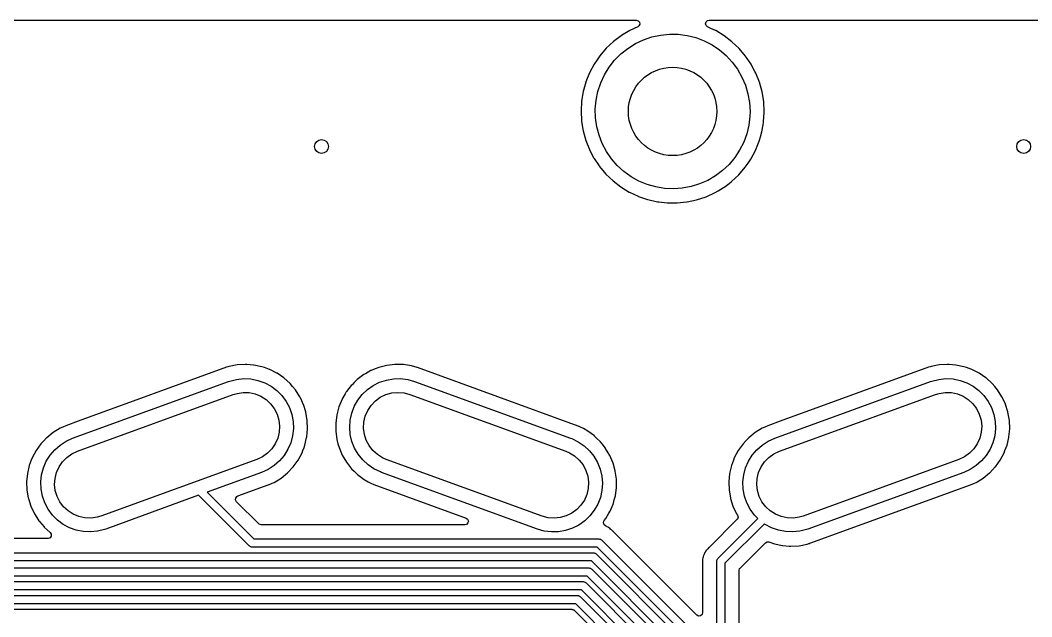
# Model space of a CAD drawing. Extents: x 14 to 417, y -165 to -100.
# Drawn here: x 166.9 to 203.49, y -121.16 to -99.57 of the extents above; entities that cross this region are included whole.
import ezdxf

# ---------------------------------------------------------------- set-up
doc = ezdxf.new("R2010")
doc.units = 0
doc.layers.add('BLACK', color=7, linetype='CONTINUOUS')

msp = doc.modelspace()

# ---------------------------------------------------------------- linework, layer by layer
at = {"layer": 'BLACK', "linetype": 'CONTINUOUS'}
for p, q in [((141.016, -99.5685), (189.185, -99.5685)), ((189.238, -99.809), (188.955, -99.9391)), ((189.185, -99.5685), (189.253, -99.5885)), ((189.28, -99.777), (189.238, -99.809)), ((189.253, -99.5885), (189.3, -99.6422)), ((189.31, -99.7124), (189.28, -99.777)), ((189.3, -99.6422), (189.31, -99.7124)), ((191.69, -99.6937), (191.711, -99.6257)), ((191.71, -99.762), (191.69, -99.6937)), ((191.763, -99.8088), (191.71, -99.762)), ((191.711, -99.6257), (191.765, -99.5796)), ((191.886, -99.866), (191.763, -99.8088)), ((191.765, -99.5796), (191.816, -99.5685)), ((191.816, -99.5685), (239.985, -99.5685)), ((192.056, -99.9445), (191.886, -99.866)), ((188.639, -100.13), (188.361, -100.339)), ((188.644, -100.125), (188.639, -100.13)), ((188.647, -100.123), (188.644, -100.125)), ((188.644, -100.125), (188.644, -100.125)), ((188.955, -99.9391), (188.647, -100.123)), ((189.442, -100.278), (189.747, -100.173)), ((189.747, -100.173), (190.062, -100.104)), ((190.062, -100.104), (190.383, -100.072)), ((190.383, -100.072), (190.705, -100.078)), ((190.705, -100.078), (191.025, -100.12)), ((191.025, -100.12), (191.337, -100.198)), ((191.337, -100.198), (191.639, -100.312)), ((192.058, -99.9462), (192.056, -99.9445)), ((192.359, -100.128), (192.058, -99.9462)), ((192.058, -99.9462), (192.058, -99.9462)), ((192.362, -100.13), (192.359, -100.128)), ((192.359, -100.128), (192.359, -100.128)), ((192.647, -100.347), (192.362, -100.13)), ((188.101, -100.585), (187.868, -100.858)), ((188.361, -100.339), (188.101, -100.585)), ((188.626, -100.789), (188.878, -100.588)), ((188.878, -100.588), (189.151, -100.416)), ((189.151, -100.416), (189.442, -100.278)), ((191.639, -100.312), (191.925, -100.46)), ((191.925, -100.46), (192.193, -100.64)), ((192.907, -100.593), (192.647, -100.347)), ((193.139, -100.867), (192.907, -100.593)), ((187.773, -100.997), (187.666, -101.154)), ((187.866, -100.86), (187.773, -100.997)), ((187.868, -100.858), (187.866, -100.86)), ((187.866, -100.86), (187.866, -100.86)), ((188.4, -101.018), (188.626, -100.789)), ((192.193, -100.64), (192.438, -100.849)), ((192.438, -100.849), (192.657, -101.085)), ((193.34, -101.163), (193.139, -100.867)), ((187.666, -101.154), (187.497, -101.47)), ((188.032, -101.547), (188.201, -101.272)), ((188.201, -101.272), (188.4, -101.018)), ((192.657, -101.085), (192.848, -101.345)), ((192.848, -101.345), (193.008, -101.625)), ((193.342, -101.167), (193.34, -101.163)), ((193.478, -101.423), (193.342, -101.167)), ((193.342, -101.167), (193.342, -101.167)), ((187.497, -101.47), (187.363, -101.802)), ((187.897, -101.839), (188.032, -101.547)), ((193.008, -101.625), (193.134, -101.922)), ((193.508, -101.48), (193.478, -101.423)), ((193.509, -101.483), (193.508, -101.48)), ((193.637, -101.805), (193.509, -101.483)), ((187.36, -101.813), (187.266, -102.147)), ((187.362, -101.805), (187.36, -101.813)), ((187.363, -101.802), (187.362, -101.805)), ((187.362, -101.805), (187.362, -101.805)), ((187.795, -102.145), (187.897, -101.839)), ((193.134, -101.922), (193.226, -102.231)), ((193.64, -101.813), (193.637, -101.805)), ((193.736, -102.159), (193.64, -101.813)), ((187.266, -102.147), (187.207, -102.501)), ((187.701, -102.782), (187.73, -102.461)), ((187.73, -102.461), (187.795, -102.145)), ((193.226, -102.231), (193.281, -102.548)), ((193.794, -102.512), (193.736, -102.159)), ((187.207, -102.501), (187.187, -102.858)), ((187.71, -103.104), (187.701, -102.782)), ((193.281, -102.548), (193.3, -102.87)), ((193.813, -102.87), (193.794, -102.512)), ((187.187, -102.858), (187.205, -103.216)), ((187.755, -103.423), (187.71, -103.104)), ((193.294, -103.046), (193.256, -103.366)), ((193.3, -102.87), (193.294, -103.046)), ((193.792, -103.247), (193.813, -102.895)), ((193.813, -102.893), (193.813, -102.87)), ((193.813, -102.895), (193.813, -102.893)), ((187.205, -103.216), (187.205, -103.22)), ((187.205, -103.22), (187.205, -103.22)), ((187.205, -103.22), (187.242, -103.45)), ((187.242, -103.45), (187.261, -103.57)), ((187.837, -103.735), (187.755, -103.423)), ((193.256, -103.366), (193.18, -103.679)), ((193.731, -103.604), (193.773, -103.357)), ((193.773, -103.357), (193.791, -103.254)), ((193.791, -103.251), (193.792, -103.247)), ((193.791, -103.254), (193.791, -103.251)), ((193.791, -103.254), (193.791, -103.254)), ((187.261, -103.57), (187.356, -103.916)), ((187.356, -103.916), (187.487, -104.249)), ((187.954, -104.036), (187.837, -103.735)), ((193.18, -103.679), (193.07, -103.982)), ((193.633, -103.949), (193.643, -103.913)), ((193.643, -103.913), (193.679, -103.787)), ((193.679, -103.787), (193.731, -103.604)), ((187.487, -104.249), (187.518, -104.308)), ((188.105, -104.32), (187.954, -104.036)), ((192.925, -104.27), (192.748, -104.539)), ((193.07, -103.982), (192.925, -104.27)), ((193.33, -104.593), (193.496, -104.284)), ((193.496, -104.284), (193.498, -104.281)), ((193.498, -104.281), (193.587, -104.062)), ((193.587, -104.062), (193.632, -103.952)), ((193.632, -103.952), (193.633, -103.949)), ((193.632, -103.952), (193.632, -103.952)), ((187.518, -104.308), (187.64, -104.539)), ((187.64, -104.539), (187.654, -104.567)), ((187.654, -104.567), (187.656, -104.569)), ((187.656, -104.569), (187.656, -104.569)), ((187.656, -104.569), (187.84, -104.843)), ((188.288, -104.586), (188.105, -104.32)), ((188.499, -104.829), (188.288, -104.586)), ((192.748, -104.539), (192.541, -104.787)), ((193.232, -104.737), (193.326, -104.599)), ((193.326, -104.599), (193.328, -104.596)), ((193.326, -104.599), (193.326, -104.599)), ((193.328, -104.596), (193.33, -104.593)), ((193.33, -104.593), (193.33, -104.593)), ((187.84, -104.843), (187.854, -104.864)), ((187.854, -104.864), (188.085, -105.138)), ((188.738, -105.046), (188.499, -104.829)), ((192.307, -105.009), (192.049, -105.202)), ((192.541, -104.787), (192.307, -105.009)), ((192.891, -105.163), (193.125, -104.892)), ((193.125, -104.892), (193.232, -104.737)), ((188.085, -105.138), (188.344, -105.386)), ((188.344, -105.386), (188.628, -105.604)), ((189, -105.234), (188.738, -105.046)), ((189.281, -105.391), (189, -105.234)), ((191.771, -105.365), (191.476, -105.494)), ((192.049, -105.202), (191.771, -105.365)), ((192.63, -105.408), (192.891, -105.163)), ((188.628, -105.604), (188.66, -105.623)), ((188.66, -105.623), (188.931, -105.788)), ((189.579, -105.514), (189.281, -105.391)), ((189.889, -105.603), (189.579, -105.514)), ((190.207, -105.655), (189.889, -105.603)), ((190.529, -105.67), (190.207, -105.655)), ((190.851, -105.648), (190.529, -105.67)), ((191.168, -105.589), (190.851, -105.648)), ((191.476, -105.494), (191.168, -105.589)), ((192.035, -105.806), (192.149, -105.739)), ((192.149, -105.739), (192.34, -105.625)), ((192.34, -105.625), (192.343, -105.623)), ((192.34, -105.625), (192.34, -105.625)), ((192.343, -105.623), (192.399, -105.581)), ((192.399, -105.581), (192.542, -105.474)), ((192.542, -105.474), (192.63, -105.408)), ((188.931, -105.788), (188.931, -105.788)), ((188.931, -105.788), (188.934, -105.79)), ((188.934, -105.79), (188.937, -105.792)), ((188.937, -105.792), (188.937, -105.792)), ((188.937, -105.792), (189.256, -105.941)), ((189.256, -105.941), (189.256, -105.941)), ((189.256, -105.941), (189.259, -105.942)), ((189.259, -105.942), (189.262, -105.943)), ((189.262, -105.943), (189.262, -105.943)), ((189.262, -105.943), (189.595, -106.057)), ((189.595, -106.057), (189.595, -106.057)), ((189.595, -106.057), (189.598, -106.058)), ((189.598, -106.058), (189.947, -106.137)), ((191.022, -106.142), (191.194, -106.105)), ((191.194, -106.105), (191.369, -106.067)), ((191.369, -106.067), (191.709, -105.955)), ((191.709, -105.955), (192.035, -105.806)), ((189.947, -106.137), (190, -106.143)), ((190, -106.143), (190.3, -106.177)), ((190.3, -106.177), (190.3, -106.177)), ((190.3, -106.177), (190.303, -106.178)), ((190.303, -106.178), (190.307, -106.178)), ((190.307, -106.178), (190.307, -106.178)), ((190.307, -106.178), (190.501, -106.179)), ((190.501, -106.179), (190.662, -106.179)), ((190.662, -106.179), (190.665, -106.179)), ((190.665, -106.179), (191.015, -106.143)), ((190.665, -106.179), (190.665, -106.179)), ((191.015, -106.143), (191.015, -106.143)), ((191.015, -106.143), (191.018, -106.143)), ((191.018, -106.143), (191.022, -106.142)), ((191.022, -106.142), (191.022, -106.142)), ((174.362, -112.13), (168.991, -114.085)), ((174.363, -112.13), (174.362, -112.13)), ((174.362, -112.13), (174.362, -112.13)), ((174.411, -112.115), (174.363, -112.13)), ((174.45, -112.103), (174.411, -112.115)), ((174.453, -112.101), (174.45, -112.103)), ((174.45, -112.103), (174.45, -112.103)), ((174.747, -112.044), (174.453, -112.101)), ((175.047, -112.026), (174.747, -112.044)), ((175.101, -112.03), (175.047, -112.026)), ((175.342, -112.048), (175.101, -112.03)), ((175.346, -112.048), (175.342, -112.048)), ((175.342, -112.048), (175.342, -112.048)), ((175.35, -112.049), (175.346, -112.048)), ((175.636, -112.109), (175.35, -112.049)), ((175.35, -112.049), (175.35, -112.049)), ((175.64, -112.11), (175.636, -112.109)), ((175.636, -112.109), (175.636, -112.109)), ((175.735, -112.143), (175.64, -112.11)), ((175.918, -112.208), (175.735, -112.143)), ((175.923, -112.209), (175.918, -112.208)), ((175.927, -112.211), (175.923, -112.209)), ((176.186, -112.344), (175.927, -112.211)), ((175.927, -112.211), (175.927, -112.211)), ((179.587, -112.251), (179.386, -112.364)), ((179.591, -112.249), (179.587, -112.251)), ((179.587, -112.251), (179.587, -112.251)), ((179.595, -112.247), (179.591, -112.249)), ((179.739, -112.189), (179.595, -112.247)), ((179.595, -112.247), (179.595, -112.247)), ((179.869, -112.137), (179.739, -112.189)), ((179.873, -112.136), (179.869, -112.137)), ((179.874, -112.136), (179.873, -112.136)), ((180.156, -112.065), (179.874, -112.136)), ((180.16, -112.064), (180.156, -112.065)), ((180.156, -112.065), (180.156, -112.065)), ((180.164, -112.063), (180.16, -112.064)), ((180.454, -112.03), (180.164, -112.063)), ((180.458, -112.029), (180.454, -112.03)), ((180.454, -112.03), (180.454, -112.03)), ((180.463, -112.029), (180.458, -112.029)), ((180.754, -112.034), (180.463, -112.029)), ((180.758, -112.034), (180.754, -112.034)), ((181.055, -112.079), (180.758, -112.034)), ((181.059, -112.08), (181.055, -112.079)), ((181.256, -112.138), (181.059, -112.08)), ((181.059, -112.08), (181.059, -112.08)), ((181.27, -112.142), (181.256, -112.138)), ((181.272, -112.142), (181.27, -112.142)), ((187.083, -114.257), (181.272, -112.142)), ((181.272, -112.142), (181.272, -112.142)), ((199.762, -112.13), (194.391, -114.085)), ((199.763, -112.13), (199.762, -112.13)), ((199.762, -112.13), (199.762, -112.13)), ((199.811, -112.115), (199.763, -112.13)), ((199.85, -112.103), (199.811, -112.115)), ((199.853, -112.101), (199.85, -112.103)), ((199.85, -112.103), (199.85, -112.103)), ((200.147, -112.044), (199.853, -112.101)), ((200.447, -112.026), (200.147, -112.044)), ((200.501, -112.03), (200.447, -112.026)), ((200.742, -112.048), (200.501, -112.03)), ((200.746, -112.048), (200.742, -112.048)), ((200.742, -112.048), (200.742, -112.048)), ((200.75, -112.049), (200.746, -112.048)), ((201.036, -112.109), (200.75, -112.049)), ((200.75, -112.049), (200.75, -112.049)), ((201.04, -112.11), (201.036, -112.109)), ((201.036, -112.109), (201.036, -112.109)), ((201.135, -112.143), (201.04, -112.11)), ((201.319, -112.208), (201.135, -112.143)), ((201.323, -112.209), (201.319, -112.208)), ((201.327, -112.211), (201.323, -112.209)), ((201.586, -112.344), (201.327, -112.211)), ((201.327, -112.211), (201.327, -112.211)), ((168.794, -114.698), (174.433, -112.645)), ((174.433, -112.645), (174.476, -112.63)), ((174.476, -112.63), (174.727, -112.567)), ((174.727, -112.567), (174.985, -112.541)), ((174.985, -112.541), (175.244, -112.553)), ((175.244, -112.553), (175.499, -112.604)), ((175.499, -112.604), (175.743, -112.691)), ((175.743, -112.691), (175.971, -112.814)), ((176.19, -112.346), (176.186, -112.344)), ((176.194, -112.348), (176.19, -112.346)), ((176.434, -112.514), (176.194, -112.348)), ((176.194, -112.348), (176.194, -112.348)), ((176.437, -112.516), (176.434, -112.514)), ((176.434, -112.514), (176.434, -112.514)), ((176.659, -112.718), (176.437, -112.516)), ((178.985, -112.68), (178.901, -112.762)), ((179.09, -112.576), (178.985, -112.68)), ((179.329, -112.396), (179.09, -112.576)), ((179.386, -112.364), (179.329, -112.396)), ((179.668, -112.79), (179.899, -112.673)), ((179.899, -112.673), (180.146, -112.592)), ((180.146, -112.592), (180.401, -112.548)), ((180.401, -112.548), (180.661, -112.542)), ((180.661, -112.542), (180.918, -112.575)), ((180.918, -112.575), (181.167, -112.645)), ((181.167, -112.645), (186.806, -114.698)), ((194.194, -114.698), (199.833, -112.645)), ((199.833, -112.645), (199.876, -112.63)), ((199.876, -112.63), (200.127, -112.567)), ((200.127, -112.567), (200.385, -112.541)), ((200.385, -112.541), (200.644, -112.553)), ((200.644, -112.553), (200.899, -112.604)), ((200.899, -112.604), (201.143, -112.691)), ((201.143, -112.691), (201.371, -112.814)), ((201.59, -112.346), (201.586, -112.344)), ((201.594, -112.348), (201.59, -112.346)), ((201.834, -112.514), (201.594, -112.348)), ((201.594, -112.348), (201.594, -112.348)), ((201.837, -112.516), (201.834, -112.514)), ((201.834, -112.514), (201.834, -112.514)), ((202.059, -112.718), (201.837, -112.516)), ((174.604, -113.115), (174.741, -113.074)), ((174.741, -113.074), (174.961, -113.042)), ((174.961, -113.042), (175.183, -113.049)), ((175.183, -113.049), (175.401, -113.096)), ((175.971, -112.814), (176.179, -112.969)), ((176.179, -112.969), (176.362, -113.153)), ((176.662, -112.721), (176.659, -112.718)), ((176.752, -112.827), (176.662, -112.721)), ((176.662, -112.721), (176.662, -112.721)), ((176.853, -112.947), (176.752, -112.827)), ((176.855, -112.95), (176.853, -112.947)), ((177.012, -113.196), (176.855, -112.95)), ((178.692, -113.024), (178.655, -113.088)), ((178.705, -113.008), (178.692, -113.024)), ((178.874, -112.79), (178.705, -113.008)), ((178.876, -112.787), (178.874, -112.79)), ((178.874, -112.79), (178.874, -112.79)), ((178.901, -112.762), (178.876, -112.787)), ((179.268, -113.119), (179.456, -112.94)), ((179.456, -112.94), (179.668, -112.79)), ((180.125, -113.121), (180.339, -113.061)), ((180.339, -113.061), (180.56, -113.04)), ((180.56, -113.04), (180.782, -113.058)), ((180.782, -113.058), (180.996, -113.115)), ((200.004, -113.115), (200.141, -113.074)), ((200.141, -113.074), (200.361, -113.042)), ((200.361, -113.042), (200.583, -113.049)), ((200.583, -113.049), (200.801, -113.096)), ((201.371, -112.814), (201.579, -112.969)), ((201.579, -112.969), (201.762, -113.153)), ((202.062, -112.721), (202.059, -112.718)), ((202.152, -112.827), (202.062, -112.721)), ((202.062, -112.721), (202.062, -112.721)), ((202.253, -112.947), (202.152, -112.827)), ((202.255, -112.95), (202.253, -112.947)), ((202.412, -113.196), (202.255, -112.95)), ((168.965, -115.167), (174.604, -113.115)), ((175.401, -113.096), (175.606, -113.18)), ((175.606, -113.18), (175.794, -113.3)), ((175.794, -113.3), (175.957, -113.45)), ((176.362, -113.153), (176.515, -113.363)), ((176.515, -113.363), (176.636, -113.592)), ((177.015, -113.199), (177.012, -113.196)), ((177.012, -113.196), (177.012, -113.196)), ((177.056, -113.287), (177.015, -113.199)), ((177.14, -113.468), (177.056, -113.287)), ((178.541, -113.283), (178.426, -113.56)), ((178.547, -113.274), (178.541, -113.283)), ((178.655, -113.088), (178.547, -113.274)), ((178.983, -113.55), (179.11, -113.324)), ((179.11, -113.324), (179.268, -113.119)), ((179.592, -113.51), (179.746, -113.349)), ((179.746, -113.349), (179.925, -113.218)), ((179.925, -113.218), (180.125, -113.121)), ((180.996, -113.115), (186.635, -115.167)), ((194.365, -115.167), (200.004, -113.115)), ((200.801, -113.096), (201.006, -113.18)), ((201.006, -113.18), (201.194, -113.3)), ((201.194, -113.3), (201.357, -113.45)), ((201.762, -113.153), (201.915, -113.363)), ((201.915, -113.363), (202.036, -113.592)), ((202.415, -113.199), (202.412, -113.196)), ((202.412, -113.196), (202.412, -113.196)), ((202.456, -113.287), (202.415, -113.199)), ((202.54, -113.468), (202.456, -113.287)), ((175.957, -113.45), (176.091, -113.628)), ((176.091, -113.628), (176.192, -113.826)), ((176.636, -113.592), (176.721, -113.837)), ((177.141, -113.471), (177.14, -113.468)), ((177.14, -113.468), (177.14, -113.468)), ((177.143, -113.475), (177.141, -113.471)), ((177.228, -113.747), (177.143, -113.475)), ((177.143, -113.475), (177.143, -113.475)), ((177.231, -113.758), (177.228, -113.747)), ((177.282, -114.053), (177.231, -113.758)), ((178.413, -113.609), (178.348, -113.85)), ((178.425, -113.565), (178.413, -113.609)), ((178.426, -113.56), (178.425, -113.565)), ((178.425, -113.565), (178.425, -113.565)), ((178.836, -114.046), (178.891, -113.793)), ((178.891, -113.793), (178.983, -113.55)), ((179.381, -113.9), (179.469, -113.695)), ((179.469, -113.695), (179.592, -113.51)), ((201.357, -113.45), (201.491, -113.628)), ((201.491, -113.628), (201.592, -113.826)), ((202.036, -113.592), (202.121, -113.837)), ((202.541, -113.471), (202.54, -113.468)), ((202.54, -113.468), (202.54, -113.468)), ((202.543, -113.475), (202.541, -113.471)), ((202.628, -113.747), (202.543, -113.475)), ((202.543, -113.475), (202.543, -113.475)), ((202.631, -113.758), (202.628, -113.747)), ((202.682, -114.053), (202.631, -113.758)), ((168.991, -114.085), (168.549, -114.246)), ((176.192, -113.826), (176.256, -114.039)), ((176.256, -114.039), (176.281, -114.259)), ((176.721, -113.837), (176.77, -114.092)), ((176.77, -114.092), (176.78, -114.351)), ((177.294, -114.353), (177.282, -114.053)), ((178.348, -113.85), (178.31, -114.148)), ((178.31, -114.148), (178.31, -114.246)), ((178.819, -114.305), (178.836, -114.046)), ((179.32, -114.338), (179.331, -114.116)), ((179.331, -114.116), (179.381, -113.9)), ((194.391, -114.085), (193.949, -114.246)), ((201.592, -113.826), (201.656, -114.039)), ((201.656, -114.039), (201.681, -114.259)), ((202.121, -113.837), (202.17, -114.092)), ((202.17, -114.092), (202.18, -114.351)), ((202.694, -114.353), (202.682, -114.053)), ((168.088, -114.492), (167.855, -114.681)), ((168.344, -114.336), (168.088, -114.492)), ((168.436, -114.296), (168.344, -114.336)), ((168.547, -114.247), (168.436, -114.296)), ((168.549, -114.246), (168.547, -114.247)), ((168.547, -114.247), (168.547, -114.247)), ((176.266, -114.481), (176.213, -114.697)), ((176.281, -114.259), (176.266, -114.481)), ((176.78, -114.351), (176.752, -114.609)), ((177.266, -114.652), (177.294, -114.353)), ((178.31, -114.246), (178.311, -114.439)), ((178.311, -114.439), (178.311, -114.448)), ((178.311, -114.448), (178.352, -114.745)), ((178.84, -114.564), (178.819, -114.305)), ((179.348, -114.558), (179.32, -114.338)), ((187.084, -114.258), (187.083, -114.257)), ((187.083, -114.257), (187.083, -114.257)), ((187.085, -114.258), (187.084, -114.258)), ((187.115, -114.271), (187.085, -114.258)), ((187.085, -114.258), (187.085, -114.258)), ((187.171, -114.294), (187.115, -114.271)), ((187.27, -114.349), (187.171, -114.294)), ((187.43, -114.437), (187.27, -114.349)), ((187.433, -114.439), (187.43, -114.437)), ((187.43, -114.437), (187.43, -114.437)), ((187.437, -114.442), (187.433, -114.439)), ((187.671, -114.616), (187.437, -114.442)), ((187.437, -114.442), (187.437, -114.442)), ((193.488, -114.492), (193.255, -114.681)), ((193.744, -114.336), (193.488, -114.492)), ((193.836, -114.296), (193.744, -114.336)), ((193.947, -114.247), (193.836, -114.296)), ((193.949, -114.246), (193.947, -114.247)), ((193.947, -114.247), (193.947, -114.247)), ((201.666, -114.481), (201.613, -114.697)), ((201.681, -114.259), (201.666, -114.481)), ((202.18, -114.351), (202.152, -114.609)), ((202.666, -114.652), (202.694, -114.353)), ((167.649, -114.899), (167.473, -115.143)), ((167.748, -114.795), (167.649, -114.899)), ((167.852, -114.684), (167.748, -114.795)), ((167.855, -114.681), (167.852, -114.684)), ((167.852, -114.684), (167.852, -114.684)), ((168.34, -114.944), (168.558, -114.804)), ((168.558, -114.804), (168.794, -114.698)), ((176.122, -114.9), (175.997, -115.083)), ((176.213, -114.697), (176.122, -114.9)), ((176.686, -114.86), (176.583, -115.098)), ((176.752, -114.609), (176.686, -114.86)), ((177.198, -114.944), (177.26, -114.674)), ((177.26, -114.674), (177.265, -114.656)), ((177.265, -114.656), (177.266, -114.652)), ((178.352, -114.745), (178.353, -114.749)), ((178.353, -114.749), (178.353, -114.749)), ((178.353, -114.749), (178.393, -114.896)), ((178.393, -114.896), (178.431, -115.034)), ((178.9, -114.816), (178.84, -114.564)), ((178.996, -115.057), (178.9, -114.816)), ((179.415, -114.77), (179.348, -114.558)), ((179.518, -114.967), (179.415, -114.77)), ((186.806, -114.698), (186.848, -114.714)), ((186.848, -114.714), (187.082, -114.827)), ((187.082, -114.827), (187.296, -114.972)), ((187.674, -114.618), (187.671, -114.616)), ((187.671, -114.616), (187.671, -114.616)), ((187.677, -114.621), (187.674, -114.618)), ((187.736, -114.679), (187.677, -114.621)), ((187.677, -114.621), (187.677, -114.621)), ((187.889, -114.827), (187.736, -114.679)), ((187.892, -114.831), (187.889, -114.827)), ((187.948, -114.903), (187.892, -114.831)), ((187.892, -114.831), (187.892, -114.831)), ((188.075, -115.063), (187.948, -114.903)), ((193.049, -114.899), (192.873, -115.143)), ((193.148, -114.795), (193.049, -114.899)), ((193.252, -114.684), (193.148, -114.795)), ((193.255, -114.681), (193.252, -114.684)), ((193.252, -114.684), (193.252, -114.684)), ((193.74, -114.944), (193.958, -114.804)), ((193.958, -114.804), (194.194, -114.698)), ((201.522, -114.9), (201.397, -115.083)), ((201.613, -114.697), (201.522, -114.9)), ((202.086, -114.86), (201.983, -115.098)), ((202.152, -114.609), (202.086, -114.86)), ((202.598, -114.944), (202.66, -114.674)), ((202.66, -114.674), (202.665, -114.656)), ((202.665, -114.656), (202.666, -114.652)), ((167.473, -115.143), (167.332, -115.407)), ((167.977, -115.313), (168.145, -115.115)), ((168.145, -115.115), (168.34, -114.944)), ((168.583, -115.39), (168.764, -115.262)), ((168.764, -115.262), (168.965, -115.167)), ((175.841, -115.242), (175.66, -115.37)), ((175.997, -115.083), (175.841, -115.242)), ((176.583, -115.098), (176.447, -115.319)), ((176.951, -115.489), (177.092, -115.225)), ((177.092, -115.225), (177.122, -115.146)), ((177.122, -115.146), (177.166, -115.03)), ((177.166, -115.03), (177.198, -114.944)), ((178.431, -115.034), (178.549, -115.311)), ((179.127, -115.281), (178.996, -115.057)), ((179.655, -115.142), (179.518, -114.967)), ((179.82, -115.291), (179.655, -115.142)), ((186.635, -115.167), (186.767, -115.224)), ((186.767, -115.224), (186.956, -115.341)), ((187.296, -114.972), (187.487, -115.149)), ((187.487, -115.149), (187.649, -115.351)), ((188.077, -115.067), (188.075, -115.063)), ((188.173, -115.229), (188.077, -115.067)), ((188.077, -115.067), (188.077, -115.067)), ((188.227, -115.321), (188.173, -115.229)), ((192.873, -115.143), (192.732, -115.407)), ((193.377, -115.313), (193.545, -115.115)), ((193.545, -115.115), (193.74, -114.944)), ((193.983, -115.39), (194.164, -115.262)), ((194.164, -115.262), (194.365, -115.167)), ((201.241, -115.242), (201.06, -115.37)), ((201.397, -115.083), (201.241, -115.242)), ((201.983, -115.098), (201.847, -115.319)), ((202.351, -115.489), (202.492, -115.225)), ((202.492, -115.225), (202.522, -115.146)), ((202.522, -115.146), (202.566, -115.03)), ((202.566, -115.03), (202.598, -114.944)), ((167.299, -115.493), (167.226, -115.688)), ((167.33, -115.411), (167.299, -115.493)), ((167.332, -115.407), (167.33, -115.411)), ((167.33, -115.411), (167.33, -115.411)), ((167.738, -115.772), (167.841, -115.534)), ((167.841, -115.534), (167.977, -115.313)), ((168.302, -115.732), (168.427, -115.549)), ((168.427, -115.549), (168.583, -115.39)), ((175.459, -115.465), (169.82, -117.517)), ((175.66, -115.37), (175.459, -115.465)), ((176.279, -115.517), (176.084, -115.688)), ((176.447, -115.319), (176.279, -115.517)), ((176.775, -115.733), (176.951, -115.489)), ((178.549, -115.311), (178.551, -115.314)), ((178.551, -115.314), (178.551, -115.314)), ((178.551, -115.314), (178.608, -115.411)), ((178.608, -115.411), (178.701, -115.569)), ((178.701, -115.569), (178.772, -115.659)), ((179.289, -115.483), (179.127, -115.281)), ((179.48, -115.66), (179.289, -115.483)), ((180.009, -115.408), (179.82, -115.291)), ((180.141, -115.465), (180.009, -115.408)), ((185.78, -117.517), (180.141, -115.465)), ((186.956, -115.341), (187.121, -115.49)), ((187.121, -115.49), (187.258, -115.665)), ((187.649, -115.351), (187.78, -115.575)), ((187.78, -115.575), (187.876, -115.816)), ((188.345, -115.598), (188.227, -115.321)), ((188.346, -115.602), (188.345, -115.598)), ((188.423, -115.883), (188.346, -115.602)), ((188.346, -115.602), (188.346, -115.602)), ((192.699, -115.493), (192.626, -115.688)), ((192.73, -115.411), (192.699, -115.493)), ((192.732, -115.407), (192.73, -115.411)), ((192.73, -115.411), (192.73, -115.411)), ((193.138, -115.772), (193.241, -115.534)), ((193.241, -115.534), (193.377, -115.313)), ((193.702, -115.732), (193.827, -115.549)), ((193.827, -115.549), (193.983, -115.39)), ((200.859, -115.465), (195.22, -117.517)), ((201.06, -115.37), (200.859, -115.465)), ((201.679, -115.517), (201.484, -115.688)), ((201.847, -115.319), (201.679, -115.517)), ((202.175, -115.733), (202.351, -115.489)), ((167.158, -115.98), (167.13, -116.279)), ((167.226, -115.688), (167.158, -115.98)), ((167.672, -116.023), (167.738, -115.772)), ((168.158, -116.151), (168.211, -115.935)), ((168.211, -115.935), (168.302, -115.732)), ((175.63, -115.934), (173.663, -116.65)), ((175.866, -115.828), (175.63, -115.934)), ((176.084, -115.688), (175.866, -115.828)), ((176.336, -116.14), (176.569, -115.951)), ((176.569, -115.951), (176.572, -115.948)), ((176.572, -115.948), (176.772, -115.736)), ((176.772, -115.736), (176.775, -115.733)), ((176.772, -115.736), (176.772, -115.736)), ((178.772, -115.659), (178.884, -115.801)), ((178.884, -115.801), (178.884, -115.801)), ((178.884, -115.801), (178.887, -115.805)), ((178.887, -115.805), (178.976, -115.891)), ((178.976, -115.891), (179.099, -116.011)), ((179.694, -115.805), (179.48, -115.66)), ((179.928, -115.918), (179.694, -115.805)), ((179.97, -115.934), (179.928, -115.918)), ((185.609, -117.987), (179.97, -115.934)), ((187.258, -115.665), (187.361, -115.862)), ((187.361, -115.862), (187.428, -116.074)), ((187.876, -115.816), (187.936, -116.068)), ((188.424, -115.887), (188.423, -115.883)), ((188.423, -115.883), (188.423, -115.883)), ((188.465, -116.184), (188.424, -115.887)), ((192.558, -115.98), (192.53, -116.279)), ((192.626, -115.688), (192.558, -115.98)), ((193.072, -116.023), (193.138, -115.772)), ((193.558, -116.151), (193.611, -115.935)), ((193.611, -115.935), (193.702, -115.732)), ((201.03, -115.934), (195.391, -117.987)), ((201.266, -115.828), (201.03, -115.934)), ((201.484, -115.688), (201.266, -115.828)), ((201.736, -116.14), (201.969, -115.951)), ((201.969, -115.951), (201.972, -115.948)), ((201.972, -115.948), (202.172, -115.736)), ((202.172, -115.736), (202.175, -115.733)), ((202.172, -115.736), (202.172, -115.736)), ((167.13, -116.279), (167.142, -116.579)), ((167.644, -116.281), (167.672, -116.023)), ((167.654, -116.54), (167.644, -116.281)), ((168.143, -116.373), (168.158, -116.151)), ((175.877, -116.385), (176.017, -116.323)), ((176.017, -116.323), (176.08, -116.296)), ((176.08, -116.296), (176.336, -116.14)), ((179.099, -116.011), (179.099, -116.011)), ((179.099, -116.011), (179.102, -116.014)), ((179.102, -116.014), (179.105, -116.016)), ((179.105, -116.016), (179.105, -116.016)), ((179.105, -116.016), (179.339, -116.19)), ((179.339, -116.19), (179.339, -116.19)), ((179.339, -116.19), (179.343, -116.193)), ((179.343, -116.193), (179.346, -116.195)), ((179.346, -116.195), (179.346, -116.195)), ((179.346, -116.195), (179.486, -116.272)), ((179.486, -116.272), (179.605, -116.338)), ((179.605, -116.338), (179.661, -116.361)), ((179.661, -116.361), (179.691, -116.374)), ((187.428, -116.074), (187.456, -116.294)), ((187.456, -116.294), (187.445, -116.516)), ((187.936, -116.068), (187.957, -116.327)), ((187.957, -116.327), (187.94, -116.586)), ((188.465, -116.188), (188.465, -116.184)), ((188.465, -116.282), (188.465, -116.188)), ((188.465, -116.188), (188.465, -116.188)), ((188.466, -116.484), (188.465, -116.282)), ((192.53, -116.279), (192.542, -116.579)), ((193.044, -116.281), (193.072, -116.023)), ((193.054, -116.54), (193.044, -116.281)), ((193.543, -116.373), (193.558, -116.151)), ((201.277, -116.385), (201.417, -116.323)), ((201.417, -116.323), (201.48, -116.296)), ((201.48, -116.296), (201.736, -116.14)), ((167.142, -116.579), (167.142, -116.583)), ((167.142, -116.583), (167.19, -116.855)), ((167.703, -116.795), (167.654, -116.54)), ((168.168, -116.593), (168.143, -116.373)), ((168.232, -116.806), (168.168, -116.593)), ((173.663, -116.65), (175.353, -118.341)), ((174.772, -116.788), (175.873, -116.387)), ((175.873, -116.387), (175.875, -116.386)), ((175.873, -116.387), (175.873, -116.387)), ((175.875, -116.386), (175.877, -116.385)), ((175.877, -116.385), (175.877, -116.385)), ((179.691, -116.374), (179.691, -116.374)), ((179.691, -116.374), (179.692, -116.374)), ((179.692, -116.374), (179.693, -116.375)), ((179.693, -116.375), (179.693, -116.375)), ((179.693, -116.375), (183.027, -117.588)), ((187.395, -116.732), (187.307, -116.937)), ((187.445, -116.516), (187.395, -116.732)), ((187.94, -116.586), (187.885, -116.839)), ((188.428, -116.782), (188.466, -116.484)), ((192.542, -116.579), (192.542, -116.583)), ((192.542, -116.583), (192.59, -116.855)), ((193.103, -116.795), (193.054, -116.54)), ((193.568, -116.593), (193.543, -116.373)), ((193.632, -116.806), (193.568, -116.593)), ((195.462, -118.502), (201.273, -116.387)), ((201.273, -116.387), (201.275, -116.386)), ((201.273, -116.387), (201.273, -116.387)), ((201.275, -116.386), (201.277, -116.385)), ((201.277, -116.385), (201.277, -116.385)), ((167.19, -116.855), (167.193, -116.874)), ((167.193, -116.874), (167.194, -116.878)), ((167.194, -116.878), (167.194, -116.878)), ((167.194, -116.878), (167.281, -117.157)), ((167.788, -117.04), (167.703, -116.795)), ((167.909, -117.269), (167.788, -117.04)), ((168.333, -117.004), (168.232, -116.806)), ((168.467, -117.182), (168.333, -117.004)), ((173.351, -116.764), (169.991, -117.987)), ((175.185, -118.597), (173.351, -116.764)), ((174.692, -116.933), (174.697, -116.862)), ((174.726, -116.995), (174.692, -116.933)), ((174.697, -116.862), (174.74, -116.805)), ((175.527, -117.796), (174.726, -116.995)), ((174.74, -116.805), (174.772, -116.788)), ((187.307, -116.937), (187.184, -117.122)), ((187.793, -117.082), (187.666, -117.308)), ((187.885, -116.839), (187.793, -117.082)), ((188.236, -117.344), (188.346, -117.082)), ((188.346, -117.082), (188.35, -117.072)), ((188.35, -117.072), (188.355, -117.051)), ((188.355, -117.051), (188.387, -116.933)), ((188.387, -116.933), (188.428, -116.782)), ((192.59, -116.855), (192.593, -116.874)), ((192.593, -116.874), (192.594, -116.878)), ((192.594, -116.878), (192.594, -116.878)), ((192.594, -116.878), (192.681, -117.157)), ((193.188, -117.04), (193.103, -116.795)), ((193.309, -117.269), (193.188, -117.04)), ((193.733, -117.004), (193.632, -116.806)), ((193.867, -117.182), (193.733, -117.004)), ((167.281, -117.157), (167.283, -117.161)), ((167.283, -117.161), (167.284, -117.164)), ((167.284, -117.164), (167.284, -117.164)), ((167.284, -117.164), (167.325, -117.252)), ((167.325, -117.252), (167.409, -117.433)), ((167.409, -117.433), (167.412, -117.436)), ((167.412, -117.436), (167.412, -117.436)), ((167.412, -117.436), (167.499, -117.573)), ((168.062, -117.479), (167.909, -117.269)), ((168.63, -117.332), (168.467, -117.182)), ((168.818, -117.452), (168.63, -117.332)), ((169.023, -117.536), (168.818, -117.452)), ((186.851, -117.414), (186.651, -117.511)), ((187.03, -117.283), (186.851, -117.414)), ((187.184, -117.122), (187.03, -117.283)), ((187.666, -117.308), (187.508, -117.513)), ((188.084, -117.608), (188.195, -117.416)), ((188.195, -117.416), (188.232, -117.352)), ((188.232, -117.352), (188.235, -117.349)), ((188.232, -117.352), (188.232, -117.352)), ((188.235, -117.349), (188.236, -117.344)), ((192.681, -117.157), (192.683, -117.161)), ((192.683, -117.161), (192.684, -117.164)), ((192.684, -117.164), (192.684, -117.164)), ((192.684, -117.164), (192.725, -117.252)), ((192.725, -117.252), (192.809, -117.433)), ((192.809, -117.433), (192.812, -117.436)), ((192.812, -117.436), (192.812, -117.436)), ((192.812, -117.436), (192.845, -117.488)), ((193.462, -117.479), (193.309, -117.269)), ((194.03, -117.332), (193.867, -117.182)), ((194.218, -117.452), (194.03, -117.332)), ((194.423, -117.536), (194.218, -117.452)), ((167.499, -117.573), (167.571, -117.685)), ((167.571, -117.685), (167.597, -117.716)), ((167.597, -117.716), (167.762, -117.911)), ((168.245, -117.663), (168.062, -117.479)), ((168.453, -117.818), (168.245, -117.663)), ((168.681, -117.941), (168.453, -117.818)), ((169.241, -117.583), (169.023, -117.536)), ((169.463, -117.59), (169.241, -117.583)), ((169.683, -117.558), (169.463, -117.59)), ((169.82, -117.517), (169.683, -117.558)), ((175.548, -117.812), (175.527, -117.796)), ((175.616, -117.832), (175.548, -117.812)), ((182.984, -117.832), (175.616, -117.832)), ((183.045, -117.817), (182.984, -117.832)), ((183.027, -117.588), (183.084, -117.63)), ((183.095, -117.766), (183.045, -117.817)), ((183.084, -117.63), (183.11, -117.697)), ((183.11, -117.697), (183.095, -117.766)), ((185.994, -117.574), (185.78, -117.517)), ((186.216, -117.592), (185.994, -117.574)), ((186.437, -117.571), (186.216, -117.592)), ((186.651, -117.511), (186.437, -117.571)), ((187.32, -117.692), (187.108, -117.842)), ((187.508, -117.513), (187.32, -117.692)), ((188, -117.765), (188.017, -117.696)), ((188.024, -117.832), (188, -117.765)), ((188.017, -117.696), (188.026, -117.682)), ((188.077, -117.874), (188.024, -117.832)), ((188.026, -117.682), (188.084, -117.608)), ((192.828, -117.645), (191.836, -118.636)), ((192.138, -119.054), (193.587, -117.605)), ((193.821, -117.795), (192.394, -119.222)), ((192.845, -117.624), (192.828, -117.645)), ((192.845, -117.488), (192.865, -117.556)), ((192.865, -117.556), (192.845, -117.624)), ((193.587, -117.605), (193.462, -117.479)), ((193.853, -117.818), (193.821, -117.795)), ((194.081, -117.941), (193.853, -117.818)), ((194.641, -117.583), (194.423, -117.536)), ((194.863, -117.59), (194.641, -117.583)), ((195.083, -117.558), (194.863, -117.59)), ((195.22, -117.517), (195.083, -117.558)), ((167.762, -117.911), (167.762, -117.911)), ((167.762, -117.911), (167.765, -117.914)), ((167.765, -117.914), (167.768, -117.917)), ((167.768, -117.917), (167.983, -118.113)), ((167.983, -118.113), (168.02, -118.173)), ((168.02, -118.173), (168.019, -118.244)), ((168.925, -118.028), (168.681, -117.941)), ((169.18, -118.079), (168.925, -118.028)), ((169.439, -118.091), (169.18, -118.079)), ((169.697, -118.065), (169.439, -118.091)), ((169.948, -118.002), (169.697, -118.065)), ((169.991, -117.987), (169.948, -118.002)), ((185.858, -118.057), (185.609, -117.987)), ((186.115, -118.09), (185.858, -118.057)), ((186.375, -118.084), (186.115, -118.09)), ((186.63, -118.04), (186.375, -118.084)), ((186.877, -117.959), (186.63, -118.04)), ((187.108, -117.842), (186.877, -117.959)), ((188.115, -117.895), (188.077, -117.874)), ((188.077, -117.874), (188.077, -117.874)), ((188.118, -117.896), (188.115, -117.895)), ((188.128, -117.901), (188.118, -117.896)), ((188.164, -117.917), (188.128, -117.901)), ((188.171, -117.92), (188.164, -117.917)), ((188.164, -117.917), (188.164, -117.917)), ((188.177, -117.925), (188.171, -117.92)), ((188.188, -117.933), (188.177, -117.925)), ((188.204, -117.944), (188.188, -117.933)), ((188.216, -117.95), (188.204, -117.944)), ((188.223, -117.954), (188.216, -117.95)), ((188.229, -117.959), (188.223, -117.954)), ((188.257, -117.986), (188.229, -117.959)), ((188.266, -117.993), (188.257, -117.986)), ((188.269, -117.996), (188.266, -117.993)), ((188.29, -118.017), (188.269, -117.996)), ((188.293, -118.019), (188.29, -118.017)), ((188.334, -118.058), (188.293, -118.019)), ((188.344, -118.068), (188.334, -118.058)), ((188.349, -118.075), (188.344, -118.068)), ((188.357, -118.083), (188.349, -118.075)), ((188.349, -118.075), (188.349, -118.075)), ((189.94, -119.666), (188.357, -118.083)), ((194.325, -118.028), (194.081, -117.941)), ((194.58, -118.079), (194.325, -118.028)), ((194.839, -118.091), (194.58, -118.079)), ((195.097, -118.065), (194.839, -118.091)), ((195.348, -118.002), (195.097, -118.065)), ((195.391, -117.987), (195.348, -118.002)), ((167.899, -118.332), (162.296, -118.332)), ((167.914, -118.331), (167.899, -118.332)), ((167.979, -118.303), (167.914, -118.331)), ((168.019, -118.244), (167.979, -118.303)), ((175.353, -118.341), (187.833, -118.341)), ((187.833, -118.341), (187.852, -118.346)), ((187.852, -118.346), (187.872, -118.346)), ((187.872, -118.346), (187.889, -118.356)), ((187.889, -118.356), (187.908, -118.361)), ((187.908, -118.361), (187.922, -118.375)), ((187.922, -118.375), (187.939, -118.385)), ((187.939, -118.385), (191.85, -122.296)), ((192.939, -119.396), (193.854, -118.482)), ((193.854, -118.482), (193.916, -118.448)), ((193.916, -118.448), (193.985, -118.452)), ((193.985, -118.452), (194.184, -118.522)), ((194.184, -118.522), (194.188, -118.523)), ((194.188, -118.523), (194.188, -118.523)), ((194.188, -118.523), (194.474, -118.583)), ((195.077, -118.588), (195.371, -118.531)), ((195.371, -118.531), (195.425, -118.514)), ((195.425, -118.514), (195.459, -118.503)), ((195.459, -118.503), (195.461, -118.502)), ((195.459, -118.503), (195.459, -118.503)), ((195.461, -118.502), (195.462, -118.502)), ((195.462, -118.502), (195.462, -118.502)), ((150.453, -118.841), (187.626, -118.841)), ((175.202, -118.607), (175.185, -118.597)), ((175.216, -118.621), (175.202, -118.607)), ((175.235, -118.626), (175.216, -118.621)), ((175.252, -118.636), (175.235, -118.626)), ((175.272, -118.636), (175.252, -118.636)), ((175.291, -118.641), (175.272, -118.636)), ((187.771, -118.641), (175.291, -118.641)), ((187.626, -118.841), (187.645, -118.846)), ((187.645, -118.846), (187.665, -118.846)), ((187.665, -118.846), (187.682, -118.855)), ((187.682, -118.855), (187.701, -118.861)), ((187.701, -118.861), (187.715, -118.875)), ((187.715, -118.875), (187.732, -118.884)), ((187.732, -118.884), (191.27, -122.422)), ((191.594, -122.465), (187.771, -118.641)), ((191.627, -118.916), (191.621, -118.937)), ((191.649, -118.875), (191.627, -118.916)), ((191.654, -118.865), (191.649, -118.875)), ((191.669, -118.829), (191.654, -118.865)), ((191.673, -118.822), (191.669, -118.829)), ((191.669, -118.829), (191.669, -118.829)), ((191.678, -118.815), (191.673, -118.822)), ((191.686, -118.805), (191.678, -118.815)), ((191.697, -118.789), (191.686, -118.805)), ((191.703, -118.777), (191.697, -118.789)), ((191.707, -118.77), (191.703, -118.777)), ((191.703, -118.777), (191.703, -118.777)), ((191.739, -118.736), (191.707, -118.77)), ((191.746, -118.727), (191.739, -118.736)), ((191.749, -118.724), (191.746, -118.727)), ((191.77, -118.703), (191.749, -118.724)), ((191.772, -118.7), (191.77, -118.703)), ((191.815, -118.654), (191.772, -118.7)), ((191.821, -118.649), (191.815, -118.654)), ((191.815, -118.654), (191.815, -118.654)), ((191.828, -118.644), (191.821, -118.649)), ((191.836, -118.636), (191.828, -118.644)), ((191.828, -118.644), (191.828, -118.644)), ((194.474, -118.583), (194.474, -118.583)), ((194.474, -118.583), (194.478, -118.584)), ((194.478, -118.584), (194.482, -118.584)), ((194.482, -118.584), (194.482, -118.584)), ((194.482, -118.584), (194.72, -118.601)), ((194.72, -118.601), (194.777, -118.606)), ((194.777, -118.606), (195.077, -118.588)), ((187.564, -119.141), (150.391, -119.141)), ((191.014, -122.59), (187.564, -119.141)), ((191.584, -119.118), (191.581, -119.139)), ((191.581, -119.139), (191.581, -119.147)), ((191.581, -119.147), (191.585, -119.185)), ((191.585, -119.098), (191.584, -119.118)), ((191.597, -119.032), (191.585, -119.077)), ((191.585, -119.077), (191.585, -119.098)), ((191.585, -119.185), (191.585, -119.197)), ((191.585, -119.197), (191.585, -121.008)), ((191.599, -119.021), (191.597, -119.032)), ((191.605, -118.983), (191.599, -119.021)), ((191.607, -118.975), (191.605, -118.983)), ((191.615, -118.955), (191.607, -118.975)), ((191.621, -118.937), (191.615, -118.955)), ((192.094, -119.16), (192.099, -119.141)), ((192.094, -140.487), (192.094, -119.16)), ((192.099, -119.121), (192.109, -119.104)), ((192.099, -119.141), (192.099, -119.121)), ((192.109, -119.104), (192.114, -119.085)), ((192.114, -119.085), (192.128, -119.071)), ((192.128, -119.071), (192.138, -119.054)), ((192.394, -119.222), (192.394, -140.425)), ((125.603, -119.391), (187.47, -119.391)), ((187.47, -119.391), (187.489, -119.396)), ((187.489, -119.396), (187.509, -119.396)), ((187.509, -119.396), (187.526, -119.406)), ((187.526, -119.406), (187.545, -119.411)), ((187.545, -119.411), (187.559, -119.425)), ((187.559, -119.425), (187.576, -119.435)), ((187.576, -119.435), (190.73, -122.588)), ((192.902, -119.485), (192.922, -119.417)), ((192.902, -123.362), (192.902, -119.485)), ((192.922, -119.417), (192.939, -119.396)), ((100.703, -119.89), (187.263, -119.89)), ((187.408, -119.691), (125.541, -119.691)), ((187.263, -119.89), (187.282, -119.896)), ((187.282, -119.896), (187.302, -119.896)), ((187.302, -119.896), (187.319, -119.905)), ((187.319, -119.905), (187.338, -119.911)), ((187.338, -119.911), (187.352, -119.925)), ((187.352, -119.925), (187.369, -119.934)), ((187.369, -119.934), (190.189, -122.754)), ((190.473, -122.756), (187.408, -119.691)), ((191.37, -121.097), (189.94, -119.666)), ((75.8021, -120.39), (187.056, -120.39)), ((187.201, -120.19), (100.64, -120.19)), ((187.056, -120.39), (187.075, -120.395)), ((189.933, -122.923), (187.201, -120.19)), ((186.994, -120.69), (75.74, -120.69)), ((189.393, -123.089), (186.994, -120.69)), ((187.075, -120.395), (187.095, -120.395)), ((187.095, -120.395), (187.112, -120.405)), ((187.112, -120.405), (187.131, -120.41)), ((187.131, -120.41), (187.145, -120.424)), ((187.145, -120.424), (187.162, -120.434)), ((187.162, -120.434), (189.649, -122.921)), ((50.9016, -120.889), (186.849, -120.889)), ((186.849, -120.889), (186.869, -120.895)), ((186.869, -120.895), (186.888, -120.895)), ((186.888, -120.895), (186.905, -120.904)), ((186.905, -120.904), (186.924, -120.91)), ((186.924, -120.91), (186.938, -120.924)), ((186.938, -120.924), (186.956, -120.933)), ((186.956, -120.933), (189.109, -123.087)), ((191.377, -121.103), (191.37, -121.097)), ((191.441, -121.133), (191.377, -121.103)), ((191.512, -121.123), (191.441, -121.133)), ((191.565, -121.076), (191.512, -121.123)), ((191.585, -121.008), (191.565, -121.076))]:
    msp.add_line(p, q, dxfattribs=at)
at = {"layer": 'BLACK'}
for centre, radius in [((190.5, -102.87), 1.6), ((177.8, -104.14), 0.25), ((203.2, -104.14), 0.25)]:
    msp.add_circle(centre, radius, dxfattribs=at)

doc.saveas('drawing.dxf')
